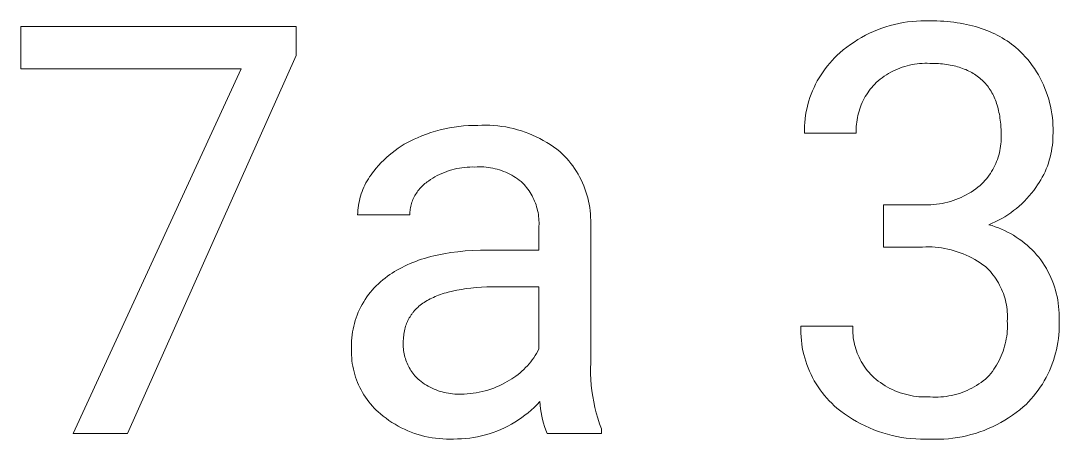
# Model space of a CAD drawing. Header units: millimetres. Extents: x 3269 to 7089, y 1744 to 4413.
# Drawn here: x 6141.7 to 6233.9, y 2045.1 to 2082.3 of the extents above; entities that cross this region are included whole.
import ezdxf

# ---------------------------------------------------------------- set-up
doc = ezdxf.new("R2010")
doc.units = ezdxf.units.MM
doc.header["$MEASUREMENT"] = 0
doc.layers.add('Domyślny', color=7, linetype='Continuous', true_color=0x000000)

msp = doc.modelspace()

# ---------------------------------------------------------------- linework, layer by layer
at = {"layer": 'Domyślny', "color": 18, "lineweight": 15, "true_color": 0x000000}
for p, q in [((6220.471, 2082.234), (6220.863, 2082.28)), ((6220.863, 2082.28), (6221.256, 2082.313)), ((6221.256, 2082.313), (6221.649, 2082.332)), ((6221.649, 2082.332), (6222.043, 2082.337)), ((6222.043, 2082.337), (6222.438, 2082.329)), ((6222.438, 2082.329), (6223.07, 2082.318)), ((6223.07, 2082.318), (6223.38, 2082.305)), ((6223.38, 2082.305), (6223.686, 2082.287)), ((6223.686, 2082.287), (6223.987, 2082.263)), ((6223.987, 2082.263), (6224.283, 2082.234)), ((6141.718, 2078.053), (6141.718, 2081.831)), ((6141.718, 2081.831), (6166.167, 2081.831)), ((6166.167, 2081.831), (6166.167, 2079.249)), ((6217.085, 2081.225), (6217.444, 2081.388)), ((6217.444, 2081.388), (6217.808, 2081.539)), ((6217.808, 2081.539), (6218.177, 2081.678)), ((6218.177, 2081.678), (6218.55, 2081.804)), ((6218.55, 2081.804), (6218.928, 2081.916)), ((6218.928, 2081.916), (6219.309, 2082.016)), ((6219.309, 2082.016), (6219.694, 2082.102)), ((6219.694, 2082.102), (6220.081, 2082.175)), ((6220.081, 2082.175), (6220.471, 2082.234)), ((6224.283, 2082.234), (6224.575, 2082.2)), ((6224.575, 2082.2), (6224.863, 2082.161)), ((6224.863, 2082.161), (6225.147, 2082.116)), ((6225.147, 2082.116), (6225.426, 2082.067)), ((6225.426, 2082.067), (6225.701, 2082.011)), ((6225.701, 2082.011), (6225.971, 2081.951)), ((6225.971, 2081.951), (6226.237, 2081.885)), ((6226.237, 2081.885), (6226.499, 2081.814)), ((6226.499, 2081.814), (6226.756, 2081.738)), ((6226.756, 2081.738), (6227.009, 2081.656)), ((6227.009, 2081.656), (6227.258, 2081.569)), ((6227.258, 2081.569), (6227.502, 2081.477)), ((6227.502, 2081.477), (6227.742, 2081.379)), ((6227.742, 2081.379), (6227.977, 2081.276)), ((6215.388, 2080.226), (6215.713, 2080.449)), ((6215.713, 2080.449), (6216.046, 2080.661)), ((6216.046, 2080.661), (6216.386, 2080.861)), ((6216.386, 2080.861), (6216.732, 2081.049)), ((6216.732, 2081.049), (6217.085, 2081.225)), ((6227.977, 2081.276), (6228.208, 2081.167)), ((6228.208, 2081.167), (6228.435, 2081.054)), ((6228.435, 2081.054), (6228.657, 2080.934)), ((6228.657, 2080.934), (6228.875, 2080.81)), ((6228.875, 2080.81), (6229.089, 2080.68)), ((6229.089, 2080.68), (6229.299, 2080.545)), ((6229.299, 2080.545), (6229.504, 2080.404)), ((6229.504, 2080.404), (6229.704, 2080.258)), ((6214.223, 2079.275), (6214.462, 2079.492)), ((6214.462, 2079.492), (6214.762, 2079.747)), ((6214.762, 2079.747), (6215.071, 2079.992)), ((6215.071, 2079.992), (6215.388, 2080.226)), ((6229.704, 2080.258), (6229.901, 2080.106)), ((6229.901, 2080.106), (6230.093, 2079.949)), ((6230.093, 2079.949), (6230.281, 2079.787)), ((6230.281, 2079.787), (6230.464, 2079.619)), ((6230.464, 2079.619), (6230.697, 2079.382)), ((6166.167, 2079.249), (6151.183, 2045.654)), ((6213.347, 2078.328), (6213.554, 2078.576)), ((6213.554, 2078.576), (6213.768, 2078.817)), ((6213.768, 2078.817), (6213.992, 2079.05)), ((6213.992, 2079.05), (6214.223, 2079.275)), ((6221.763, 2078.549), (6221.539, 2078.533)), ((6221.988, 2078.557), (6221.763, 2078.549)), ((6222.213, 2078.558), (6221.988, 2078.557)), ((6222.438, 2078.551), (6222.213, 2078.558)), ((6222.827, 2078.544), (6222.438, 2078.551)), ((6230.697, 2079.382), (6230.922, 2079.136)), ((6230.922, 2079.136), (6231.139, 2078.883)), ((6231.139, 2078.883), (6231.346, 2078.623)), ((6231.346, 2078.623), (6231.545, 2078.356)), ((6161.295, 2078.053), (6141.718, 2078.053)), ((6146.361, 2045.654), (6161.295, 2078.053)), ((6212.781, 2077.544), (6212.961, 2077.812)), ((6212.961, 2077.812), (6213.149, 2078.073)), ((6213.149, 2078.073), (6213.347, 2078.328)), ((6218.777, 2077.646), (6218.585, 2077.529)), ((6218.973, 2077.757), (6218.777, 2077.646)), ((6219.172, 2077.861), (6218.973, 2077.757)), ((6219.375, 2077.959), (6219.172, 2077.861)), ((6219.581, 2078.049), (6219.375, 2077.959)), ((6219.79, 2078.132), (6219.581, 2078.049)), ((6220.001, 2078.208), (6219.79, 2078.132)), ((6220.216, 2078.277), (6220.001, 2078.208)), ((6220.432, 2078.339), (6220.216, 2078.277)), ((6220.65, 2078.393), (6220.432, 2078.339)), ((6220.871, 2078.439), (6220.65, 2078.393)), ((6221.092, 2078.478), (6220.871, 2078.439)), ((6221.315, 2078.509), (6221.092, 2078.478)), ((6221.539, 2078.533), (6221.315, 2078.509)), ((6223.205, 2078.526), (6222.827, 2078.544)), ((6223.389, 2078.512), (6223.205, 2078.526)), ((6223.57, 2078.495), (6223.389, 2078.512)), ((6223.747, 2078.475), (6223.57, 2078.495)), ((6223.922, 2078.452), (6223.747, 2078.475)), ((6224.094, 2078.425), (6223.922, 2078.452)), ((6224.262, 2078.396), (6224.094, 2078.425)), ((6224.428, 2078.363), (6224.262, 2078.396)), ((6224.59, 2078.328), (6224.428, 2078.363)), ((6224.75, 2078.289), (6224.59, 2078.328)), ((6224.906, 2078.247), (6224.75, 2078.289)), ((6225.059, 2078.202), (6224.906, 2078.247)), ((6225.209, 2078.154), (6225.059, 2078.202)), ((6225.356, 2078.103), (6225.209, 2078.154)), ((6225.5, 2078.049), (6225.356, 2078.103)), ((6225.64, 2077.992), (6225.5, 2078.049)), ((6225.778, 2077.931), (6225.64, 2077.992)), ((6225.913, 2077.868), (6225.778, 2077.931)), ((6226.044, 2077.801), (6225.913, 2077.868)), ((6226.173, 2077.731), (6226.044, 2077.801)), ((6226.298, 2077.658), (6226.173, 2077.731)), ((6226.42, 2077.582), (6226.298, 2077.658)), ((6231.545, 2078.356), (6231.735, 2078.083)), ((6231.735, 2078.083), (6231.915, 2077.803)), ((6231.915, 2077.803), (6232.086, 2077.517)), ((6212.16, 2076.414), (6212.3, 2076.704)), ((6212.3, 2076.704), (6212.451, 2076.989)), ((6212.451, 2076.989), (6212.611, 2077.269)), ((6212.611, 2077.269), (6212.781, 2077.544)), ((6217.552, 2076.705), (6217.416, 2076.558)), ((6217.693, 2076.846), (6217.552, 2076.705)), ((6217.862, 2076.995), (6217.693, 2076.846)), ((6218.036, 2077.137), (6217.862, 2076.995)), ((6218.214, 2077.274), (6218.036, 2077.137)), ((6218.398, 2077.404), (6218.214, 2077.274)), ((6218.585, 2077.529), (6218.398, 2077.404)), ((6226.539, 2077.503), (6226.42, 2077.582)), ((6226.655, 2077.421), (6226.539, 2077.503)), ((6226.768, 2077.336), (6226.655, 2077.421)), ((6226.878, 2077.248), (6226.768, 2077.336)), ((6226.984, 2077.156), (6226.878, 2077.248)), ((6227.088, 2077.061), (6226.984, 2077.156)), ((6227.189, 2076.964), (6227.088, 2077.061)), ((6227.286, 2076.863), (6227.189, 2076.964)), ((6227.38, 2076.759), (6227.286, 2076.863)), ((6227.472, 2076.652), (6227.38, 2076.759)), ((6232.086, 2077.517), (6232.247, 2077.226)), ((6232.247, 2077.226), (6232.398, 2076.929)), ((6232.398, 2076.929), (6232.538, 2076.628)), ((6211.8, 2075.515), (6211.91, 2075.819)), ((6211.91, 2075.819), (6212.03, 2076.118)), ((6212.03, 2076.118), (6212.16, 2076.414)), ((6216.925, 2075.93), (6216.815, 2075.763)), ((6217.04, 2076.093), (6216.925, 2075.93)), ((6217.16, 2076.252), (6217.04, 2076.093)), ((6217.285, 2076.408), (6217.16, 2076.252)), ((6217.416, 2076.558), (6217.285, 2076.408)), ((6227.56, 2076.542), (6227.472, 2076.652)), ((6227.645, 2076.428), (6227.56, 2076.542)), ((6227.727, 2076.312), (6227.645, 2076.428)), ((6227.806, 2076.192), (6227.727, 2076.312)), ((6227.881, 2076.07), (6227.806, 2076.192)), ((6227.954, 2075.944), (6227.881, 2076.07)), ((6228.024, 2075.815), (6227.954, 2075.944)), ((6228.09, 2075.683), (6228.024, 2075.815)), ((6232.538, 2076.628), (6232.669, 2076.322)), ((6232.669, 2076.322), (6232.789, 2076.011)), ((6232.789, 2076.011), (6232.899, 2075.697)), ((6211.537, 2074.584), (6211.614, 2074.898)), ((6211.614, 2074.898), (6211.702, 2075.208)), ((6211.702, 2075.208), (6211.8, 2075.515)), ((6216.357, 2074.878), (6216.283, 2074.692)), ((6216.436, 2075.061), (6216.357, 2074.878)), ((6216.522, 2075.241), (6216.436, 2075.061)), ((6216.614, 2075.418), (6216.522, 2075.241)), ((6216.712, 2075.592), (6216.614, 2075.418)), ((6216.815, 2075.763), (6216.712, 2075.592)), ((6228.154, 2075.548), (6228.09, 2075.683)), ((6228.214, 2075.41), (6228.154, 2075.548)), ((6228.271, 2075.269), (6228.214, 2075.41)), ((6228.325, 2075.124), (6228.271, 2075.269)), ((6228.376, 2074.977), (6228.325, 2075.124)), ((6228.424, 2074.826), (6228.376, 2074.977)), ((6232.899, 2075.697), (6232.997, 2075.379)), ((6232.997, 2075.379), (6233.085, 2075.058)), ((6233.085, 2075.058), (6233.162, 2074.734)), ((6211.371, 2073.631), (6211.415, 2073.951)), ((6211.415, 2073.951), (6211.47, 2074.269)), ((6211.47, 2074.269), (6211.537, 2074.584)), ((6216.101, 2074.122), (6216.054, 2073.929)), ((6216.156, 2074.314), (6216.101, 2074.122)), ((6216.216, 2074.504), (6216.156, 2074.314)), ((6216.283, 2074.692), (6216.216, 2074.504)), ((6228.469, 2074.672), (6228.424, 2074.826)), ((6228.511, 2074.515), (6228.469, 2074.672)), ((6228.55, 2074.355), (6228.511, 2074.515)), ((6228.585, 2074.192), (6228.55, 2074.355)), ((6228.618, 2074.025), (6228.585, 2074.192)), ((6228.647, 2073.856), (6228.618, 2074.025)), ((6233.162, 2074.734), (6233.228, 2074.408)), ((6233.228, 2074.408), (6233.283, 2074.08)), ((6233.283, 2074.08), (6233.327, 2073.75)), ((6181.042, 2072.99), (6181.466, 2073.02)), ((6181.466, 2073.02), (6181.89, 2073.036)), ((6181.89, 2073.036), (6182.315, 2073.039)), ((6182.315, 2073.039), (6182.67, 2073.054)), ((6182.67, 2073.054), (6183.025, 2073.058)), ((6183.025, 2073.058), (6183.38, 2073.049)), ((6183.38, 2073.049), (6183.735, 2073.029)), ((6183.735, 2073.029), (6184.088, 2072.996)), ((6211.317, 2072.988), (6211.338, 2073.31)), ((6211.338, 2073.31), (6211.371, 2073.631)), ((6215.929, 2073.141), (6215.915, 2072.942)), ((6215.95, 2073.339), (6215.929, 2073.141)), ((6215.978, 2073.537), (6215.95, 2073.339)), ((6216.013, 2073.733), (6215.978, 2073.537)), ((6216.054, 2073.929), (6216.013, 2073.733)), ((6228.673, 2073.683), (6228.647, 2073.856)), ((6228.697, 2073.508), (6228.673, 2073.683)), ((6228.717, 2073.329), (6228.697, 2073.508)), ((6228.734, 2073.147), (6228.717, 2073.329)), ((6228.748, 2072.962), (6228.734, 2073.147)), ((6233.327, 2073.75), (6233.36, 2073.419)), ((6233.36, 2073.419), (6233.381, 2073.087)), ((6233.381, 2073.087), (6233.391, 2072.754)), ((6176.947, 2071.945), (6177.338, 2072.109)), ((6177.338, 2072.109), (6177.735, 2072.26)), ((6177.735, 2072.26), (6178.137, 2072.398)), ((6178.137, 2072.398), (6178.542, 2072.522)), ((6178.542, 2072.522), (6178.952, 2072.634)), ((6178.952, 2072.634), (6179.365, 2072.732)), ((6179.365, 2072.732), (6179.781, 2072.817)), ((6179.781, 2072.817), (6180.199, 2072.888)), ((6180.199, 2072.888), (6180.62, 2072.946)), ((6180.62, 2072.946), (6181.042, 2072.99)), ((6184.088, 2072.996), (6184.441, 2072.952)), ((6184.441, 2072.952), (6184.792, 2072.896)), ((6184.792, 2072.896), (6185.141, 2072.828)), ((6185.141, 2072.828), (6185.487, 2072.749)), ((6185.487, 2072.749), (6185.83, 2072.658)), ((6185.83, 2072.658), (6186.17, 2072.555)), ((6186.17, 2072.555), (6186.507, 2072.441)), ((6186.507, 2072.441), (6186.839, 2072.316)), ((6186.839, 2072.316), (6187.167, 2072.18)), ((6187.167, 2072.18), (6187.491, 2072.033)), ((6211.306, 2072.666), (6211.317, 2072.988)), ((6211.307, 2072.343), (6211.306, 2072.666)), ((6215.912, 2072.343), (6211.307, 2072.343)), ((6215.907, 2072.742), (6215.906, 2072.542)), ((6215.906, 2072.542), (6215.912, 2072.343)), ((6215.915, 2072.942), (6215.907, 2072.742)), ((6228.766, 2072.582), (6228.748, 2072.962)), ((6228.772, 2072.19), (6228.766, 2072.582)), ((6228.778, 2071.99), (6228.772, 2072.19)), ((6233.39, 2072.421), (6233.377, 2072.089)), ((6233.391, 2072.754), (6233.39, 2072.421)), ((6175.22, 2071.003), (6175.494, 2071.184)), ((6175.494, 2071.184), (6175.773, 2071.356)), ((6175.773, 2071.356), (6176.059, 2071.518)), ((6176.059, 2071.518), (6176.35, 2071.671)), ((6176.35, 2071.671), (6176.646, 2071.813)), ((6176.646, 2071.813), (6176.947, 2071.945)), ((6187.491, 2072.033), (6187.809, 2071.875)), ((6187.809, 2071.875), (6188.122, 2071.706)), ((6188.122, 2071.706), (6188.429, 2071.527)), ((6188.429, 2071.527), (6188.729, 2071.338)), ((6188.729, 2071.338), (6189.023, 2071.139)), ((6228.699, 2070.991), (6228.729, 2071.189)), ((6228.729, 2071.189), (6228.751, 2071.389)), ((6228.751, 2071.389), (6228.767, 2071.589)), ((6228.767, 2071.589), (6228.776, 2071.789)), ((6228.776, 2071.789), (6228.778, 2071.99)), ((6233.326, 2071.275), (6233.291, 2071.005)), ((6233.353, 2071.545), (6233.326, 2071.275)), ((6233.37, 2071.817), (6233.353, 2071.545)), ((6233.377, 2072.089), (6233.37, 2071.817)), ((6174.192, 2070.186), (6174.438, 2070.404)), ((6174.438, 2070.404), (6174.692, 2070.612)), ((6174.692, 2070.612), (6174.952, 2070.812)), ((6174.952, 2070.812), (6175.22, 2071.003)), ((6189.023, 2071.139), (6189.311, 2070.93)), ((6189.311, 2070.93), (6189.591, 2070.711)), ((6189.591, 2070.711), (6189.8, 2070.514)), ((6189.8, 2070.514), (6190.002, 2070.311)), ((6190.002, 2070.311), (6190.198, 2070.1)), ((6228.512, 2070.211), (6228.569, 2070.403)), ((6228.569, 2070.403), (6228.619, 2070.598)), ((6228.619, 2070.598), (6228.662, 2070.794)), ((6228.662, 2070.794), (6228.699, 2070.991)), ((6233.191, 2070.471), (6233.128, 2070.206)), ((6233.246, 2070.737), (6233.191, 2070.471)), ((6233.291, 2071.005), (6233.246, 2070.737)), ((6173.285, 2069.237), (6173.499, 2069.486)), ((6173.499, 2069.486), (6173.722, 2069.727)), ((6173.722, 2069.727), (6173.953, 2069.961)), ((6173.953, 2069.961), (6174.192, 2070.186)), ((6181.585, 2069.336), (6181.354, 2069.324)), ((6181.816, 2069.341), (6181.585, 2069.336)), ((6182.047, 2069.337), (6181.816, 2069.341)), ((6182.247, 2069.348), (6182.047, 2069.337)), ((6182.447, 2069.353), (6182.247, 2069.348)), ((6182.647, 2069.35), (6182.447, 2069.353)), ((6182.847, 2069.341), (6182.647, 2069.35)), ((6183.046, 2069.324), (6182.847, 2069.341)), ((6190.198, 2070.1), (6190.385, 2069.883)), ((6190.385, 2069.883), (6190.566, 2069.66)), ((6190.566, 2069.66), (6190.738, 2069.43)), ((6190.738, 2069.43), (6190.903, 2069.195)), ((6228.129, 2069.285), (6228.218, 2069.465)), ((6228.218, 2069.465), (6228.301, 2069.647)), ((6228.301, 2069.647), (6228.378, 2069.833)), ((6228.378, 2069.833), (6228.448, 2070.021)), ((6228.448, 2070.021), (6228.512, 2070.211)), ((6232.883, 2069.429), (6232.783, 2069.176)), ((6232.973, 2069.685), (6232.883, 2069.429)), ((6233.055, 2069.944), (6232.973, 2069.685)), ((6233.128, 2070.206), (6233.055, 2069.944)), ((6172.585, 2068.295), (6172.7, 2068.472)), ((6172.7, 2068.472), (6172.821, 2068.646)), ((6172.821, 2068.646), (6172.947, 2068.816)), ((6172.947, 2068.816), (6173.08, 2068.981)), ((6173.08, 2068.981), (6173.285, 2069.237)), ((6178.499, 2068.463), (6178.299, 2068.345)), ((6178.702, 2068.573), (6178.499, 2068.463)), ((6178.909, 2068.677), (6178.702, 2068.573)), ((6179.119, 2068.773), (6178.909, 2068.677)), ((6179.332, 2068.862), (6179.119, 2068.773)), ((6179.549, 2068.944), (6179.332, 2068.862)), ((6179.768, 2069.018), (6179.549, 2068.944)), ((6179.989, 2069.085), (6179.768, 2069.018)), ((6180.213, 2069.144), (6179.989, 2069.085)), ((6180.438, 2069.196), (6180.213, 2069.144)), ((6180.665, 2069.24), (6180.438, 2069.196)), ((6180.894, 2069.276), (6180.665, 2069.24)), ((6181.124, 2069.304), (6180.894, 2069.276)), ((6181.354, 2069.324), (6181.124, 2069.304)), ((6183.245, 2069.301), (6183.046, 2069.324)), ((6183.443, 2069.271), (6183.245, 2069.301)), ((6183.639, 2069.234), (6183.443, 2069.271)), ((6183.835, 2069.19), (6183.639, 2069.234)), ((6184.028, 2069.14), (6183.835, 2069.19)), ((6184.22, 2069.083), (6184.028, 2069.14)), ((6184.41, 2069.019), (6184.22, 2069.083)), ((6184.597, 2068.949), (6184.41, 2069.019)), ((6184.782, 2068.873), (6184.597, 2068.949)), ((6184.964, 2068.79), (6184.782, 2068.873)), ((6185.143, 2068.701), (6184.964, 2068.79)), ((6185.319, 2068.606), (6185.143, 2068.701)), ((6185.491, 2068.504), (6185.319, 2068.606)), ((6185.66, 2068.397), (6185.491, 2068.504)), ((6190.903, 2069.195), (6191.059, 2068.954)), ((6191.059, 2068.954), (6191.207, 2068.708)), ((6191.207, 2068.708), (6191.347, 2068.457)), ((6191.347, 2068.457), (6191.477, 2068.202)), ((6227.466, 2068.282), (6227.591, 2068.44)), ((6227.591, 2068.44), (6227.71, 2068.601)), ((6227.71, 2068.601), (6227.824, 2068.766)), ((6227.824, 2068.766), (6227.932, 2068.936)), ((6227.932, 2068.936), (6228.033, 2069.109)), ((6228.033, 2069.109), (6228.129, 2069.285)), ((6232.433, 2068.439), (6232.299, 2068.203)), ((6232.558, 2068.681), (6232.433, 2068.439)), ((6232.675, 2068.926), (6232.558, 2068.681)), ((6232.783, 2069.176), (6232.675, 2068.926)), ((6172.103, 2067.354), (6172.187, 2067.548)), ((6172.187, 2067.548), (6172.277, 2067.74)), ((6172.277, 2067.74), (6172.374, 2067.928)), ((6172.374, 2067.928), (6172.476, 2068.113)), ((6172.476, 2068.113), (6172.585, 2068.295)), ((6177.235, 2067.516), (6177.15, 2067.421)), ((6177.323, 2067.608), (6177.235, 2067.516)), ((6177.414, 2067.696), (6177.323, 2067.608)), ((6177.508, 2067.782), (6177.414, 2067.696)), ((6177.606, 2067.864), (6177.508, 2067.782)), ((6177.705, 2067.943), (6177.606, 2067.864)), ((6177.808, 2068.019), (6177.705, 2067.943)), ((6177.913, 2068.091), (6177.808, 2068.019)), ((6178.104, 2068.221), (6177.913, 2068.091)), ((6178.299, 2068.345), (6178.104, 2068.221)), ((6185.825, 2068.284), (6185.66, 2068.397)), ((6185.987, 2068.166), (6185.825, 2068.284)), ((6186.144, 2068.042), (6185.987, 2068.166)), ((6186.296, 2067.912), (6186.144, 2068.042)), ((6186.416, 2067.784), (6186.296, 2067.912)), ((6186.531, 2067.651), (6186.416, 2067.784)), ((6186.642, 2067.515), (6186.531, 2067.651)), ((6186.748, 2067.375), (6186.642, 2067.515)), ((6191.477, 2068.202), (6191.599, 2067.942)), ((6191.599, 2067.942), (6191.712, 2067.678)), ((6191.712, 2067.678), (6191.816, 2067.41)), ((6226.517, 2067.393), (6226.719, 2067.543)), ((6226.719, 2067.543), (6226.915, 2067.7)), ((6226.915, 2067.7), (6227.061, 2067.838)), ((6227.061, 2067.838), (6227.201, 2067.982)), ((6227.201, 2067.982), (6227.336, 2068.13)), ((6227.336, 2068.13), (6227.466, 2068.282)), ((6231.851, 2067.522), (6231.665, 2067.264)), ((6232.008, 2067.744), (6231.851, 2067.522)), ((6232.158, 2067.971), (6232.008, 2067.744)), ((6232.299, 2068.203), (6232.158, 2067.971)), ((6171.835, 2066.552), (6171.892, 2066.756)), ((6171.892, 2066.756), (6171.955, 2066.958)), ((6171.955, 2066.958), (6172.026, 2067.157)), ((6172.026, 2067.157), (6172.103, 2067.354)), ((6176.599, 2066.567), (6176.548, 2066.451)), ((6176.655, 2066.682), (6176.599, 2066.567)), ((6176.715, 2066.794), (6176.655, 2066.682)), ((6176.778, 2066.905), (6176.715, 2066.794)), ((6176.845, 2067.013), (6176.778, 2066.905)), ((6176.916, 2067.119), (6176.845, 2067.013)), ((6176.99, 2067.222), (6176.916, 2067.119)), ((6177.069, 2067.323), (6176.99, 2067.222)), ((6177.15, 2067.421), (6177.069, 2067.323)), ((6186.85, 2067.231), (6186.748, 2067.375)), ((6186.946, 2067.084), (6186.85, 2067.231)), ((6187.037, 2066.934), (6186.946, 2067.084)), ((6187.123, 2066.781), (6187.037, 2066.934)), ((6187.204, 2066.624), (6187.123, 2066.781)), ((6187.279, 2066.466), (6187.204, 2066.624)), ((6191.816, 2067.41), (6191.91, 2067.139)), ((6191.91, 2067.139), (6191.995, 2066.865)), ((6191.995, 2066.865), (6192.071, 2066.588)), ((6192.071, 2066.588), (6192.137, 2066.308)), ((6224.982, 2066.541), (6225.213, 2066.64)), ((6225.213, 2066.64), (6225.441, 2066.747)), ((6225.441, 2066.747), (6225.664, 2066.862)), ((6225.664, 2066.862), (6225.884, 2066.984)), ((6225.884, 2066.984), (6226.1, 2067.113)), ((6226.1, 2067.113), (6226.311, 2067.25)), ((6226.311, 2067.25), (6226.517, 2067.393)), ((6231.267, 2066.769), (6231.055, 2066.532)), ((6231.47, 2067.013), (6231.267, 2066.769)), ((6231.665, 2067.264), (6231.47, 2067.013)), ((6171.653, 2065.511), (6171.675, 2065.721)), ((6171.675, 2065.721), (6171.705, 2065.931)), ((6171.705, 2065.931), (6171.741, 2066.139)), ((6171.741, 2066.139), (6171.784, 2066.347)), ((6171.784, 2066.347), (6171.835, 2066.552)), ((6176.326, 2065.721), (6176.304, 2065.596)), ((6176.352, 2065.846), (6176.326, 2065.721)), ((6176.383, 2065.969), (6176.352, 2065.846)), ((6176.418, 2066.092), (6176.383, 2065.969)), ((6176.457, 2066.213), (6176.418, 2066.092)), ((6176.5, 2066.333), (6176.457, 2066.213)), ((6176.548, 2066.451), (6176.5, 2066.333)), ((6187.349, 2066.304), (6187.279, 2066.466)), ((6187.414, 2066.141), (6187.349, 2066.304)), ((6187.472, 2065.975), (6187.414, 2066.141)), ((6187.525, 2065.808), (6187.472, 2065.975)), ((6187.573, 2065.638), (6187.525, 2065.808)), ((6187.614, 2065.468), (6187.573, 2065.638)), ((6192.137, 2066.308), (6192.193, 2066.027)), ((6192.193, 2066.027), (6192.24, 2065.744)), ((6192.24, 2065.744), (6192.277, 2065.459)), ((6218.342, 2065.983), (6221.789, 2065.983)), ((6218.342, 2062.23), (6218.342, 2065.983)), ((6221.789, 2065.983), (6222.04, 2065.976)), ((6222.04, 2065.976), (6222.291, 2065.977)), ((6222.291, 2065.977), (6222.543, 2065.987)), ((6222.543, 2065.987), (6222.793, 2066.006)), ((6222.793, 2066.006), (6223.043, 2066.032)), ((6223.043, 2066.032), (6223.292, 2066.067)), ((6223.292, 2066.067), (6223.54, 2066.11)), ((6223.54, 2066.11), (6223.786, 2066.162)), ((6223.786, 2066.162), (6224.03, 2066.222)), ((6224.03, 2066.222), (6224.272, 2066.289)), ((6224.272, 2066.289), (6224.511, 2066.365)), ((6224.511, 2066.365), (6224.748, 2066.449)), ((6224.748, 2066.449), (6224.982, 2066.541)), ((6230.132, 2065.661), (6229.883, 2065.464)), ((6230.374, 2065.867), (6230.132, 2065.661)), ((6230.608, 2066.081), (6230.374, 2065.867)), ((6230.836, 2066.303), (6230.608, 2066.081)), ((6231.055, 2066.532), (6230.836, 2066.303)), ((6171.629, 2065.089), (6171.638, 2065.3)), ((6176.26, 2065.089), (6171.629, 2065.089)), ((6171.638, 2065.3), (6171.653, 2065.511)), ((6176.264, 2065.216), (6176.26, 2065.089)), ((6176.273, 2065.343), (6176.264, 2065.216)), ((6176.286, 2065.469), (6176.273, 2065.343)), ((6176.304, 2065.596), (6176.286, 2065.469)), ((6187.65, 2065.296), (6187.614, 2065.468)), ((6187.68, 2065.122), (6187.65, 2065.296)), ((6187.704, 2064.948), (6187.68, 2065.122)), ((6187.722, 2064.773), (6187.704, 2064.948)), ((6187.734, 2064.598), (6187.722, 2064.773)), ((6192.277, 2065.459), (6192.304, 2065.173)), ((6192.304, 2065.173), (6192.321, 2064.887)), ((6192.321, 2064.887), (6192.328, 2064.6)), ((6228.823, 2064.763), (6228.544, 2064.611)), ((6229.097, 2064.925), (6228.823, 2064.763)), ((6229.365, 2065.095), (6229.097, 2064.925)), ((6229.627, 2065.275), (6229.365, 2065.095)), ((6229.883, 2065.464), (6229.627, 2065.275)), ((6187.74, 2064.422), (6187.734, 2064.598)), ((6187.734, 2064.071), (6187.74, 2064.247)), ((6187.734, 2061.959), (6187.734, 2064.071)), ((6187.74, 2064.247), (6187.74, 2064.422)), ((6192.328, 2064.6), (6192.326, 2064.313)), ((6192.326, 2064.313), (6192.326, 2051.948)), ((6227.972, 2064.337), (6227.678, 2064.215)), ((6227.678, 2064.215), (6227.965, 2064.129)), ((6227.965, 2064.129), (6228.249, 2064.035)), ((6228.26, 2064.469), (6227.972, 2064.337)), ((6228.249, 2064.035), (6228.53, 2063.93)), ((6228.544, 2064.611), (6228.26, 2064.469)), ((6228.53, 2063.93), (6228.806, 2063.816)), ((6228.806, 2063.816), (6229.079, 2063.693)), ((6229.079, 2063.693), (6229.348, 2063.561)), ((6229.348, 2063.561), (6229.611, 2063.419)), ((6229.611, 2063.419), (6229.87, 2063.269)), ((6229.87, 2063.269), (6230.124, 2063.11)), ((6230.124, 2063.11), (6230.372, 2062.942)), ((6230.372, 2062.942), (6230.614, 2062.766)), ((6181.855, 2061.923), (6182.545, 2061.95)), ((6182.545, 2061.95), (6183.256, 2061.959)), ((6183.256, 2061.959), (6187.734, 2061.959)), ((6221.789, 2062.23), (6218.342, 2062.23)), ((6222.074, 2062.24), (6221.789, 2062.23)), ((6222.359, 2062.241), (6222.074, 2062.24)), ((6222.644, 2062.232), (6222.359, 2062.241)), ((6222.928, 2062.213), (6222.644, 2062.232)), ((6223.212, 2062.184), (6222.928, 2062.213)), ((6223.494, 2062.147), (6223.212, 2062.184)), ((6223.775, 2062.099), (6223.494, 2062.147)), ((6224.055, 2062.042), (6223.775, 2062.099)), ((6224.332, 2061.976), (6224.055, 2062.042)), ((6224.607, 2061.901), (6224.332, 2061.976)), ((6230.614, 2062.766), (6230.85, 2062.582)), ((6230.85, 2062.582), (6231.079, 2062.39)), ((6231.079, 2062.39), (6231.302, 2062.191)), ((6231.302, 2062.191), (6231.518, 2061.984)), ((6231.518, 2061.984), (6231.727, 2061.769)), ((6176.788, 2060.957), (6177.046, 2061.05)), ((6177.046, 2061.05), (6177.309, 2061.139)), ((6177.309, 2061.139), (6177.577, 2061.223)), ((6177.577, 2061.223), (6177.85, 2061.302)), ((6177.85, 2061.302), (6178.128, 2061.377)), ((6178.128, 2061.377), (6178.411, 2061.448)), ((6178.411, 2061.448), (6178.699, 2061.514)), ((6178.699, 2061.514), (6178.992, 2061.575)), ((6178.992, 2061.575), (6179.29, 2061.632)), ((6179.29, 2061.632), (6179.902, 2061.732)), ((6179.902, 2061.732), (6180.533, 2061.814)), ((6180.533, 2061.814), (6181.184, 2061.877)), ((6181.184, 2061.877), (6181.855, 2061.923)), ((6224.879, 2061.816), (6224.607, 2061.901)), ((6225.148, 2061.722), (6224.879, 2061.816)), ((6225.414, 2061.619), (6225.148, 2061.722)), ((6225.676, 2061.507), (6225.414, 2061.619)), ((6225.934, 2061.387), (6225.676, 2061.507)), ((6226.188, 2061.258), (6225.934, 2061.387)), ((6226.438, 2061.12), (6226.188, 2061.258)), ((6226.683, 2060.974), (6226.438, 2061.12)), ((6231.727, 2061.769), (6231.929, 2061.548)), ((6231.929, 2061.548), (6232.123, 2061.32)), ((6232.123, 2061.32), (6232.309, 2061.085)), ((6232.309, 2061.085), (6232.478, 2060.839)), ((6174.909, 2060.047), (6175.126, 2060.177)), ((6175.126, 2060.177), (6175.348, 2060.302)), ((6175.348, 2060.302), (6175.575, 2060.423)), ((6175.575, 2060.423), (6175.808, 2060.538)), ((6175.808, 2060.538), (6176.045, 2060.65)), ((6176.045, 2060.65), (6176.288, 2060.757)), ((6176.288, 2060.757), (6176.536, 2060.859)), ((6176.536, 2060.859), (6176.788, 2060.957)), ((6226.923, 2060.82), (6226.683, 2060.974)), ((6227.157, 2060.658), (6226.923, 2060.82)), ((6227.386, 2060.488), (6227.157, 2060.658)), ((6227.535, 2060.344), (6227.386, 2060.488)), ((6227.68, 2060.196), (6227.535, 2060.344)), ((6227.819, 2060.043), (6227.68, 2060.196)), ((6232.478, 2060.839), (6232.639, 2060.587)), ((6232.639, 2060.587), (6232.791, 2060.33)), ((6232.791, 2060.33), (6232.935, 2060.067)), ((6173.672, 2059.148), (6173.872, 2059.316)), ((6173.872, 2059.316), (6174.077, 2059.477)), ((6174.077, 2059.477), (6174.288, 2059.631)), ((6174.288, 2059.631), (6174.49, 2059.775)), ((6174.49, 2059.775), (6174.697, 2059.913)), ((6174.697, 2059.913), (6174.909, 2060.047)), ((6227.954, 2059.886), (6227.819, 2060.043)), ((6228.082, 2059.724), (6227.954, 2059.886)), ((6228.205, 2059.557), (6228.082, 2059.724)), ((6228.323, 2059.387), (6228.205, 2059.557)), ((6228.434, 2059.212), (6228.323, 2059.387)), ((6228.539, 2059.034), (6228.434, 2059.212)), ((6232.935, 2060.067), (6233.069, 2059.8)), ((6233.069, 2059.8), (6233.194, 2059.528)), ((6233.194, 2059.528), (6233.309, 2059.252)), ((6233.309, 2059.252), (6233.415, 2058.973)), ((6172.767, 2058.21), (6172.935, 2058.41)), ((6172.935, 2058.41), (6173.11, 2058.604)), ((6173.11, 2058.604), (6173.291, 2058.792)), ((6173.291, 2058.792), (6173.479, 2058.973)), ((6173.479, 2058.973), (6173.672, 2059.148)), ((6180.049, 2058.313), (6179.678, 2058.221)), ((6180.437, 2058.395), (6180.049, 2058.313)), ((6180.841, 2058.467), (6180.437, 2058.395)), ((6181.262, 2058.53), (6180.841, 2058.467)), ((6181.699, 2058.583), (6181.262, 2058.53)), ((6182.153, 2058.626), (6181.699, 2058.583)), ((6182.623, 2058.66), (6182.153, 2058.626)), ((6183.11, 2058.684), (6182.623, 2058.66)), ((6183.614, 2058.698), (6183.11, 2058.684)), ((6184.134, 2058.703), (6183.614, 2058.698)), ((6187.734, 2058.703), (6184.134, 2058.703)), ((6187.734, 2053.182), (6187.734, 2058.703)), ((6228.639, 2058.853), (6228.539, 2059.034)), ((6228.732, 2058.668), (6228.639, 2058.853)), ((6228.818, 2058.48), (6228.732, 2058.668)), ((6228.898, 2058.289), (6228.818, 2058.48)), ((6228.972, 2058.095), (6228.898, 2058.289)), ((6233.415, 2058.973), (6233.511, 2058.69)), ((6233.511, 2058.69), (6233.598, 2058.404)), ((6233.598, 2058.404), (6233.675, 2058.115)), ((6172.037, 2057.13), (6172.168, 2057.356)), ((6172.168, 2057.356), (6172.306, 2057.577)), ((6172.306, 2057.577), (6172.453, 2057.793)), ((6172.453, 2057.793), (6172.606, 2058.004)), ((6172.606, 2058.004), (6172.767, 2058.21)), ((6177.667, 2057.391), (6177.542, 2057.31)), ((6177.797, 2057.469), (6177.667, 2057.391)), ((6177.931, 2057.545), (6177.797, 2057.469)), ((6178.069, 2057.619), (6177.931, 2057.545)), ((6178.212, 2057.69), (6178.069, 2057.619)), ((6178.358, 2057.758), (6178.212, 2057.69)), ((6178.508, 2057.825), (6178.358, 2057.758)), ((6178.663, 2057.889), (6178.508, 2057.825)), ((6178.822, 2057.95), (6178.663, 2057.889)), ((6178.985, 2058.009), (6178.822, 2057.95)), ((6179.152, 2058.066), (6178.985, 2058.009)), ((6179.323, 2058.12), (6179.152, 2058.066)), ((6179.498, 2058.172), (6179.323, 2058.12)), ((6179.678, 2058.221), (6179.498, 2058.172)), ((6229.039, 2057.9), (6228.972, 2058.095)), ((6229.099, 2057.702), (6229.039, 2057.9)), ((6229.152, 2057.502), (6229.099, 2057.702)), ((6229.199, 2057.3), (6229.152, 2057.502)), ((6233.675, 2058.115), (6233.741, 2057.823)), ((6233.741, 2057.823), (6233.798, 2057.529)), ((6233.798, 2057.529), (6233.845, 2057.234)), ((6171.592, 2056.187), (6171.691, 2056.428)), ((6171.691, 2056.428), (6171.798, 2056.666)), ((6171.798, 2056.666), (6171.913, 2056.9)), ((6171.913, 2056.9), (6172.037, 2057.13)), ((6176.553, 2056.421), (6176.511, 2056.368)), ((6176.596, 2056.473), (6176.553, 2056.421)), ((6176.684, 2056.576), (6176.596, 2056.473)), ((6176.777, 2056.676), (6176.684, 2056.576)), ((6176.874, 2056.774), (6176.777, 2056.676)), ((6176.975, 2056.869), (6176.874, 2056.774)), ((6177.08, 2056.962), (6176.975, 2056.869)), ((6177.189, 2057.053), (6177.08, 2056.962)), ((6177.303, 2057.141), (6177.189, 2057.053)), ((6177.42, 2057.226), (6177.303, 2057.141)), ((6177.542, 2057.31), (6177.42, 2057.226)), ((6229.239, 2057.097), (6229.199, 2057.3)), ((6229.271, 2056.892), (6229.239, 2057.097)), ((6229.297, 2056.687), (6229.271, 2056.892)), ((6229.315, 2056.481), (6229.297, 2056.687)), ((6229.327, 2056.274), (6229.315, 2056.481)), ((6233.845, 2057.234), (6233.881, 2056.937)), ((6233.881, 2056.937), (6233.907, 2056.639)), ((6233.907, 2056.639), (6233.923, 2056.341)), ((6171.346, 2055.444), (6171.42, 2055.694)), ((6171.42, 2055.694), (6171.502, 2055.942)), ((6171.502, 2055.942), (6171.592, 2056.187)), ((6176.009, 2055.502), (6175.984, 2055.439)), ((6176.035, 2055.564), (6176.009, 2055.502)), ((6176.063, 2055.625), (6176.035, 2055.564)), ((6176.091, 2055.686), (6176.063, 2055.625)), ((6176.12, 2055.746), (6176.091, 2055.686)), ((6176.151, 2055.806), (6176.12, 2055.746)), ((6176.182, 2055.865), (6176.151, 2055.806)), ((6176.215, 2055.923), (6176.182, 2055.865)), ((6176.248, 2055.981), (6176.215, 2055.923)), ((6176.283, 2056.038), (6176.248, 2055.981)), ((6176.318, 2056.094), (6176.283, 2056.038)), ((6176.355, 2056.15), (6176.318, 2056.094)), ((6176.392, 2056.206), (6176.355, 2056.15)), ((6176.431, 2056.26), (6176.392, 2056.206)), ((6176.471, 2056.314), (6176.431, 2056.26)), ((6176.511, 2056.368), (6176.471, 2056.314)), ((6229.319, 2055.654), (6229.329, 2055.86)), ((6229.33, 2055.427), (6229.319, 2055.654)), ((6229.332, 2056.067), (6229.327, 2056.274)), ((6229.329, 2055.86), (6229.332, 2056.067)), ((6233.923, 2056.341), (6233.929, 2056.042)), ((6233.929, 2056.042), (6233.924, 2055.743)), ((6233.924, 2055.743), (6233.934, 2055.411)), ((6171.14, 2054.421), (6171.178, 2054.679)), ((6171.178, 2054.679), (6171.225, 2054.936)), ((6171.225, 2054.936), (6171.281, 2055.191)), ((6171.281, 2055.191), (6171.346, 2055.444)), ((6175.761, 2054.641), (6175.739, 2054.499)), ((6175.788, 2054.78), (6175.761, 2054.641)), ((6175.819, 2054.917), (6175.788, 2054.78)), ((6175.854, 2055.051), (6175.819, 2054.917)), ((6175.893, 2055.183), (6175.854, 2055.051)), ((6175.936, 2055.312), (6175.893, 2055.183)), ((6175.984, 2055.439), (6175.936, 2055.312)), ((6210.984, 2054.88), (6210.989, 2055.196)), ((6210.989, 2054.563), (6210.984, 2054.88)), ((6210.989, 2055.196), (6215.607, 2055.196)), ((6215.607, 2055.196), (6215.601, 2054.992)), ((6215.601, 2054.992), (6215.603, 2054.789)), ((6215.603, 2054.789), (6215.612, 2054.585)), ((6215.612, 2054.585), (6215.627, 2054.382)), ((6229.298, 2054.521), (6229.317, 2054.747)), ((6229.317, 2054.747), (6229.329, 2054.974)), ((6229.329, 2054.974), (6229.333, 2055.2)), ((6229.333, 2055.2), (6229.33, 2055.427)), ((6233.921, 2054.748), (6233.898, 2054.417)), ((6233.933, 2055.08), (6233.921, 2054.748)), ((6233.934, 2055.411), (6233.933, 2055.08)), ((6171.078, 2053.64), (6171.09, 2053.901)), ((6171.09, 2053.901), (6171.11, 2054.161)), ((6171.11, 2054.161), (6171.14, 2054.421)), ((6175.687, 2053.755), (6175.683, 2053.609)), ((6175.689, 2053.908), (6175.687, 2053.755)), ((6175.695, 2054.06), (6175.689, 2053.908)), ((6175.706, 2054.209), (6175.695, 2054.06)), ((6175.72, 2054.355), (6175.706, 2054.209)), ((6175.739, 2054.499), (6175.72, 2054.355)), ((6211.006, 2054.247), (6210.989, 2054.563)), ((6211.033, 2053.932), (6211.006, 2054.247)), ((6211.071, 2053.618), (6211.033, 2053.932)), ((6215.627, 2054.382), (6215.65, 2054.18)), ((6215.65, 2054.18), (6215.68, 2053.978)), ((6215.68, 2053.978), (6215.717, 2053.778)), ((6215.717, 2053.778), (6215.76, 2053.579)), ((6229.144, 2053.627), (6229.194, 2053.849)), ((6229.194, 2053.849), (6229.236, 2054.072)), ((6229.236, 2054.072), (6229.271, 2054.296)), ((6229.271, 2054.296), (6229.298, 2054.521)), ((6233.818, 2053.759), (6233.762, 2053.432)), ((6233.864, 2054.087), (6233.818, 2053.759)), ((6233.898, 2054.417), (6233.864, 2054.087)), ((6171.076, 2053.379), (6171.078, 2053.64)), ((6171.082, 2053.119), (6171.076, 2053.379)), ((6171.081, 2052.87), (6171.082, 2053.119)), ((6171.088, 2052.621), (6171.081, 2052.87)), ((6175.683, 2053.609), (6175.683, 2053.463)), ((6175.683, 2053.463), (6175.689, 2053.317)), ((6175.689, 2053.317), (6175.699, 2053.172)), ((6175.699, 2053.172), (6175.715, 2053.027)), ((6175.715, 2053.027), (6175.735, 2052.882)), ((6175.735, 2052.882), (6175.761, 2052.739)), ((6175.761, 2052.739), (6175.792, 2052.596)), ((6187.397, 2052.587), (6187.516, 2052.782)), ((6187.516, 2052.782), (6187.628, 2052.98)), ((6187.628, 2052.98), (6187.734, 2053.182)), ((6211.12, 2053.306), (6211.071, 2053.618)), ((6211.18, 2052.995), (6211.12, 2053.306)), ((6211.251, 2052.687), (6211.18, 2052.995)), ((6215.76, 2053.579), (6215.811, 2053.382)), ((6215.811, 2053.382), (6215.868, 2053.186)), ((6215.868, 2053.186), (6215.932, 2052.993)), ((6215.932, 2052.993), (6216.002, 2052.802)), ((6216.002, 2052.802), (6216.08, 2052.613)), ((6228.787, 2052.552), (6228.873, 2052.762)), ((6228.873, 2052.762), (6228.952, 2052.975)), ((6228.952, 2052.975), (6229.023, 2053.19)), ((6229.023, 2053.19), (6229.087, 2053.408)), ((6229.087, 2053.408), (6229.144, 2053.627)), ((6233.616, 2052.785), (6233.526, 2052.465)), ((6233.694, 2053.107), (6233.616, 2052.785)), ((6233.762, 2053.432), (6233.694, 2053.107)), ((6171.104, 2052.372), (6171.088, 2052.621)), ((6171.129, 2052.124), (6171.104, 2052.372)), ((6171.161, 2051.878), (6171.129, 2052.124)), ((6171.202, 2051.632), (6171.161, 2051.878)), ((6175.792, 2052.596), (6175.827, 2052.455)), ((6175.827, 2052.455), (6175.868, 2052.315)), ((6175.868, 2052.315), (6175.913, 2052.176)), ((6175.913, 2052.176), (6175.963, 2052.039)), ((6175.963, 2052.039), (6176.018, 2051.904)), ((6176.018, 2051.904), (6176.078, 2051.771)), ((6186.708, 2051.681), (6186.858, 2051.853)), ((6186.858, 2051.853), (6187.002, 2052.029)), ((6187.002, 2052.029), (6187.14, 2052.211)), ((6187.14, 2052.211), (6187.272, 2052.397)), ((6187.272, 2052.397), (6187.397, 2052.587)), ((6192.326, 2051.948), (6192.316, 2051.448)), ((6211.332, 2052.381), (6211.251, 2052.687)), ((6211.423, 2052.078), (6211.332, 2052.381)), ((6211.525, 2051.779), (6211.423, 2052.078)), ((6216.08, 2052.613), (6216.163, 2052.428)), ((6216.163, 2052.428), (6216.253, 2052.245)), ((6216.253, 2052.245), (6216.35, 2052.065)), ((6216.35, 2052.065), (6216.452, 2051.889)), ((6216.452, 2051.889), (6216.56, 2051.717)), ((6228.375, 2051.745), (6228.488, 2051.941)), ((6228.488, 2051.941), (6228.594, 2052.142)), ((6228.594, 2052.142), (6228.694, 2052.345)), ((6228.694, 2052.345), (6228.787, 2052.552)), ((6233.316, 2051.837), (6233.194, 2051.528)), ((6233.426, 2052.149), (6233.316, 2051.837)), ((6233.526, 2052.465), (6233.426, 2052.149)), ((6171.252, 2051.388), (6171.202, 2051.632)), ((6171.31, 2051.146), (6171.252, 2051.388)), ((6171.376, 2050.906), (6171.31, 2051.146)), ((6171.45, 2050.668), (6171.376, 2050.906)), ((6176.078, 2051.771), (6176.142, 2051.64)), ((6176.142, 2051.64), (6176.211, 2051.511)), ((6176.211, 2051.511), (6176.284, 2051.385)), ((6176.284, 2051.385), (6176.361, 2051.261)), ((6176.361, 2051.261), (6176.443, 2051.14)), ((6176.443, 2051.14), (6176.529, 2051.022)), ((6176.529, 2051.022), (6176.618, 2050.907)), ((6176.618, 2050.907), (6176.712, 2050.796)), ((6185.693, 2050.768), (6185.875, 2050.905)), ((6185.875, 2050.905), (6186.052, 2051.049)), ((6186.052, 2051.049), (6186.224, 2051.199)), ((6186.224, 2051.199), (6186.39, 2051.354)), ((6186.39, 2051.354), (6186.552, 2051.515)), ((6186.552, 2051.515), (6186.708, 2051.681)), ((6192.316, 2051.448), (6192.322, 2050.948)), ((6192.322, 2050.948), (6192.345, 2050.448)), ((6211.638, 2051.483), (6211.525, 2051.779)), ((6211.76, 2051.191), (6211.638, 2051.483)), ((6211.893, 2050.904), (6211.76, 2051.191)), ((6212.035, 2050.622), (6211.893, 2050.904)), ((6216.56, 2051.717), (6216.675, 2051.549)), ((6216.675, 2051.549), (6216.795, 2051.384)), ((6216.795, 2051.384), (6216.921, 2051.224)), ((6216.921, 2051.224), (6217.052, 2051.068)), ((6217.052, 2051.068), (6217.188, 2050.917)), ((6217.188, 2050.917), (6217.33, 2050.771)), ((6227.714, 2050.825), (6227.858, 2051)), ((6227.858, 2051), (6227.997, 2051.179)), ((6227.997, 2051.179), (6228.129, 2051.364)), ((6228.129, 2051.364), (6228.255, 2051.552)), ((6228.255, 2051.552), (6228.375, 2051.745)), ((6232.921, 2050.923), (6232.77, 2050.628)), ((6233.063, 2051.223), (6232.921, 2050.923)), ((6233.194, 2051.528), (6233.063, 2051.223)), ((6171.533, 2050.433), (6171.45, 2050.668)), ((6171.623, 2050.201), (6171.533, 2050.433)), ((6171.721, 2049.972), (6171.623, 2050.201)), ((6171.827, 2049.747), (6171.721, 2049.972)), ((6176.712, 2050.796), (6176.81, 2050.687)), ((6176.81, 2050.687), (6176.911, 2050.583)), ((6176.911, 2050.583), (6177.016, 2050.481)), ((6177.016, 2050.481), (6177.125, 2050.384)), ((6177.125, 2050.384), (6177.274, 2050.267)), ((6177.274, 2050.267), (6177.427, 2050.155)), ((6177.427, 2050.155), (6177.584, 2050.048)), ((6177.584, 2050.048), (6177.745, 2049.947)), ((6184.21, 2049.907), (6184.451, 2050.024)), ((6184.451, 2050.024), (6184.689, 2050.149)), ((6184.689, 2050.149), (6184.922, 2050.282)), ((6184.922, 2050.282), (6185.121, 2050.393)), ((6185.121, 2050.393), (6185.316, 2050.512)), ((6185.316, 2050.512), (6185.507, 2050.637)), ((6185.507, 2050.637), (6185.693, 2050.768)), ((6192.345, 2050.448), (6192.384, 2049.949)), ((6212.187, 2050.344), (6212.035, 2050.622)), ((6212.349, 2050.072), (6212.187, 2050.344)), ((6212.52, 2049.806), (6212.349, 2050.072)), ((6217.33, 2050.771), (6217.477, 2050.629)), ((6217.477, 2050.629), (6217.665, 2050.471)), ((6217.665, 2050.471), (6217.858, 2050.32)), ((6217.858, 2050.32), (6218.057, 2050.176)), ((6218.057, 2050.176), (6218.261, 2050.038)), ((6218.261, 2050.038), (6218.469, 2049.908)), ((6226.602, 2049.934), (6226.804, 2050.065)), ((6226.804, 2050.065), (6227.001, 2050.202)), ((6227.001, 2050.202), (6227.194, 2050.346)), ((6227.194, 2050.346), (6227.382, 2050.497)), ((6227.382, 2050.497), (6227.564, 2050.655)), ((6227.564, 2050.655), (6227.714, 2050.825)), ((6232.437, 2050.055), (6232.256, 2049.776)), ((6232.608, 2050.339), (6232.437, 2050.055)), ((6232.77, 2050.628), (6232.608, 2050.339)), ((6171.941, 2049.525), (6171.827, 2049.747)), ((6172.062, 2049.308), (6171.941, 2049.525)), ((6172.191, 2049.095), (6172.062, 2049.308)), ((6172.327, 2048.886), (6172.191, 2049.095)), ((6177.745, 2049.947), (6177.909, 2049.852)), ((6177.909, 2049.852), (6178.076, 2049.763)), ((6178.076, 2049.763), (6178.247, 2049.679)), ((6178.247, 2049.679), (6178.42, 2049.601)), ((6178.42, 2049.601), (6178.595, 2049.529)), ((6178.595, 2049.529), (6178.773, 2049.464)), ((6178.773, 2049.464), (6178.954, 2049.404)), ((6178.954, 2049.404), (6179.136, 2049.351)), ((6179.136, 2049.351), (6179.32, 2049.304)), ((6179.32, 2049.304), (6179.505, 2049.264)), ((6179.505, 2049.264), (6179.692, 2049.23)), ((6179.692, 2049.23), (6179.88, 2049.202)), ((6179.88, 2049.202), (6180.068, 2049.181)), ((6180.068, 2049.181), (6180.257, 2049.167)), ((6180.257, 2049.167), (6180.447, 2049.159)), ((6180.447, 2049.159), (6180.637, 2049.157)), ((6180.637, 2049.157), (6180.826, 2049.162)), ((6180.826, 2049.162), (6181.095, 2049.167)), ((6181.095, 2049.167), (6181.363, 2049.18)), ((6181.363, 2049.18), (6181.631, 2049.202)), ((6181.631, 2049.202), (6181.898, 2049.233)), ((6181.898, 2049.233), (6182.163, 2049.273)), ((6182.163, 2049.273), (6182.427, 2049.322)), ((6182.427, 2049.322), (6182.69, 2049.379)), ((6182.69, 2049.379), (6182.95, 2049.446)), ((6182.95, 2049.446), (6183.208, 2049.521)), ((6183.208, 2049.521), (6183.463, 2049.605)), ((6183.463, 2049.605), (6183.715, 2049.697)), ((6183.715, 2049.697), (6183.964, 2049.798)), ((6183.964, 2049.798), (6184.21, 2049.907)), ((6192.384, 2049.949), (6192.44, 2049.452)), ((6192.44, 2049.452), (6192.512, 2048.956)), ((6212.7, 2049.546), (6212.52, 2049.806)), ((6212.888, 2049.292), (6212.7, 2049.546)), ((6213.086, 2049.045), (6212.888, 2049.292)), ((6213.292, 2048.805), (6213.086, 2049.045)), ((6218.469, 2049.908), (6218.682, 2049.786)), ((6218.682, 2049.786), (6218.899, 2049.67)), ((6218.899, 2049.67), (6219.12, 2049.563)), ((6219.12, 2049.563), (6219.344, 2049.463)), ((6219.344, 2049.463), (6219.572, 2049.371)), ((6219.572, 2049.371), (6219.803, 2049.287)), ((6219.803, 2049.287), (6220.037, 2049.211)), ((6220.037, 2049.211), (6220.273, 2049.143)), ((6220.273, 2049.143), (6220.511, 2049.083)), ((6220.511, 2049.083), (6220.752, 2049.032)), ((6224.142, 2048.997), (6224.378, 2049.042)), ((6224.378, 2049.042), (6224.613, 2049.096)), ((6224.613, 2049.096), (6224.846, 2049.158)), ((6224.846, 2049.158), (6225.076, 2049.227)), ((6225.076, 2049.227), (6225.304, 2049.305)), ((6225.304, 2049.305), (6225.529, 2049.391)), ((6225.529, 2049.391), (6225.751, 2049.485)), ((6225.751, 2049.485), (6225.969, 2049.586)), ((6225.969, 2049.586), (6226.184, 2049.694)), ((6226.184, 2049.694), (6226.395, 2049.811)), ((6226.395, 2049.811), (6226.602, 2049.934)), ((6231.867, 2049.239), (6231.659, 2048.981)), ((6232.066, 2049.505), (6231.867, 2049.239)), ((6232.256, 2049.776), (6232.066, 2049.505)), ((6172.469, 2048.682), (6172.327, 2048.886)), ((6172.619, 2048.483), (6172.469, 2048.682)), ((6172.776, 2048.289), (6172.619, 2048.483)), ((6172.939, 2048.101), (6172.776, 2048.289)), ((6187.563, 2048.229), (6187.307, 2047.978)), ((6187.81, 2048.488), (6187.563, 2048.229)), ((6187.838, 2048.166), (6187.81, 2048.488)), ((6187.878, 2047.846), (6187.838, 2048.166)), ((6192.512, 2048.956), (6192.6, 2048.464)), ((6192.6, 2048.464), (6192.704, 2047.974)), ((6213.506, 2048.572), (6213.292, 2048.805)), ((6213.728, 2048.347), (6213.506, 2048.572)), ((6213.958, 2048.129), (6213.728, 2048.347)), ((6214.195, 2047.92), (6213.958, 2048.129)), ((6220.752, 2049.032), (6220.994, 2048.99)), ((6220.994, 2048.99), (6221.237, 2048.955)), ((6221.237, 2048.955), (6221.481, 2048.93)), ((6221.481, 2048.93), (6221.726, 2048.912)), ((6221.726, 2048.912), (6221.972, 2048.904)), ((6221.972, 2048.904), (6222.217, 2048.903)), ((6222.217, 2048.903), (6222.463, 2048.912)), ((6222.463, 2048.912), (6222.703, 2048.899)), ((6222.703, 2048.899), (6222.944, 2048.894)), ((6222.944, 2048.894), (6223.185, 2048.898)), ((6223.185, 2048.898), (6223.425, 2048.91)), ((6223.425, 2048.91), (6223.665, 2048.931)), ((6223.665, 2048.931), (6223.904, 2048.96)), ((6223.904, 2048.96), (6224.142, 2048.997)), ((6230.985, 2048.25), (6230.744, 2048.021)), ((6231.218, 2048.486), (6230.985, 2048.25)), ((6231.443, 2048.73), (6231.218, 2048.486)), ((6231.659, 2048.981), (6231.443, 2048.73)), ((6173.108, 2047.919), (6172.939, 2048.101)), ((6173.283, 2047.742), (6173.108, 2047.919)), ((6173.465, 2047.571), (6173.283, 2047.742)), ((6173.652, 2047.407), (6173.465, 2047.571)), ((6173.899, 2047.204), (6173.652, 2047.407)), ((6174.152, 2047.009), (6173.899, 2047.204)), ((6186.49, 2047.282), (6186.202, 2047.069)), ((6186.77, 2047.504), (6186.49, 2047.282)), ((6187.043, 2047.736), (6186.77, 2047.504)), ((6187.307, 2047.978), (6187.043, 2047.736)), ((6187.928, 2047.526), (6187.878, 2047.846)), ((6187.99, 2047.209), (6187.928, 2047.526)), ((6188.062, 2046.894), (6187.99, 2047.209)), ((6192.704, 2047.974), (6192.824, 2047.489)), ((6192.824, 2047.489), (6192.96, 2047.007)), ((6214.527, 2047.656), (6214.195, 2047.92)), ((6214.869, 2047.405), (6214.527, 2047.656)), ((6215.22, 2047.165), (6214.869, 2047.405)), ((6229.777, 2047.273), (6229.438, 2047.045)), ((6230.108, 2047.511), (6229.777, 2047.273)), ((6230.43, 2047.761), (6230.108, 2047.511)), ((6230.744, 2048.021), (6230.43, 2047.761)), ((6174.413, 2046.822), (6174.152, 2047.009)), ((6174.679, 2046.645), (6174.413, 2046.822)), ((6174.951, 2046.477), (6174.679, 2046.645)), ((6175.229, 2046.318), (6174.951, 2046.477)), ((6175.512, 2046.169), (6175.229, 2046.318)), ((6184.98, 2046.322), (6184.66, 2046.163)), ((6185.295, 2046.493), (6184.98, 2046.322)), ((6185.604, 2046.674), (6185.295, 2046.493)), ((6185.906, 2046.866), (6185.604, 2046.674)), ((6186.202, 2047.069), (6185.906, 2046.866)), ((6188.145, 2046.582), (6188.062, 2046.894)), ((6188.239, 2046.272), (6188.145, 2046.582)), ((6188.344, 2045.966), (6188.239, 2046.272)), ((6192.96, 2047.007), (6193.112, 2046.53)), ((6193.112, 2046.53), (6193.28, 2046.059)), ((6215.578, 2046.938), (6215.22, 2047.165)), ((6215.944, 2046.723), (6215.578, 2046.938)), ((6216.317, 2046.521), (6215.944, 2046.723)), ((6216.697, 2046.332), (6216.317, 2046.521)), ((6217.084, 2046.157), (6216.697, 2046.332)), ((6228.378, 2046.436), (6228.011, 2046.258)), ((6228.738, 2046.627), (6228.378, 2046.436)), ((6229.092, 2046.83), (6228.738, 2046.627)), ((6229.438, 2047.045), (6229.092, 2046.83)), ((6151.183, 2045.654), (6146.361, 2045.654)), ((6175.8, 2046.03), (6175.512, 2046.169)), ((6176.092, 2045.9), (6175.8, 2046.03)), ((6176.389, 2045.781), (6176.092, 2045.9)), ((6176.69, 2045.672), (6176.389, 2045.781)), ((6176.994, 2045.573), (6176.69, 2045.672)), ((6177.301, 2045.484), (6176.994, 2045.573)), ((6177.612, 2045.406), (6177.301, 2045.484)), ((6177.924, 2045.338), (6177.612, 2045.406)), ((6182.287, 2045.372), (6181.935, 2045.307)), ((6182.637, 2045.449), (6182.287, 2045.372)), ((6182.984, 2045.538), (6182.637, 2045.449)), ((6183.327, 2045.64), (6182.984, 2045.538)), ((6183.667, 2045.753), (6183.327, 2045.64)), ((6184.003, 2045.878), (6183.667, 2045.753)), ((6184.334, 2046.015), (6184.003, 2045.878)), ((6184.66, 2046.163), (6184.334, 2046.015)), ((6188.459, 2045.664), (6188.344, 2045.966)), ((6193.28, 2045.664), (6188.459, 2045.664)), ((6193.28, 2046.059), (6193.28, 2045.664)), ((6217.476, 2045.995), (6217.084, 2046.157)), ((6217.874, 2045.847), (6217.476, 2045.995)), ((6218.276, 2045.712), (6217.874, 2045.847)), ((6218.683, 2045.592), (6218.276, 2045.712)), ((6219.094, 2045.486), (6218.683, 2045.592)), ((6219.509, 2045.394), (6219.094, 2045.486)), ((6219.926, 2045.316), (6219.509, 2045.394)), ((6225.303, 2045.373), (6224.902, 2045.301)), ((6225.702, 2045.459), (6225.303, 2045.373)), ((6226.097, 2045.559), (6225.702, 2045.459)), ((6226.489, 2045.672), (6226.097, 2045.559)), ((6226.877, 2045.799), (6226.489, 2045.672)), ((6227.26, 2045.939), (6226.877, 2045.799)), ((6227.638, 2046.092), (6227.26, 2045.939)), ((6228.011, 2046.258), (6227.638, 2046.092)), ((6178.239, 2045.282), (6177.924, 2045.338)), ((6178.556, 2045.236), (6178.239, 2045.282)), ((6178.874, 2045.2), (6178.556, 2045.236)), ((6179.193, 2045.176), (6178.874, 2045.2)), ((6179.512, 2045.163), (6179.193, 2045.176)), ((6179.832, 2045.16), (6179.512, 2045.163)), ((6180.152, 2045.168), (6179.832, 2045.16)), ((6180.51, 2045.171), (6180.152, 2045.168)), ((6180.868, 2045.186), (6180.51, 2045.171)), ((6181.225, 2045.214), (6180.868, 2045.186)), ((6181.581, 2045.254), (6181.225, 2045.214)), ((6181.935, 2045.307), (6181.581, 2045.254)), ((6220.346, 2045.254), (6219.926, 2045.316)), ((6220.767, 2045.205), (6220.346, 2045.254)), ((6221.19, 2045.172), (6220.767, 2045.205)), ((6221.614, 2045.153), (6221.19, 2045.172)), ((6222.039, 2045.149), (6221.614, 2045.153)), ((6222.463, 2045.159), (6222.039, 2045.149)), ((6222.871, 2045.148), (6222.463, 2045.159)), ((6223.279, 2045.151), (6222.871, 2045.148)), ((6223.686, 2045.167), (6223.279, 2045.151)), ((6224.093, 2045.198), (6223.686, 2045.167)), ((6224.498, 2045.243), (6224.093, 2045.198)), ((6224.902, 2045.301), (6224.498, 2045.243))]:
    msp.add_line(p, q, dxfattribs=at)

doc.saveas('drawing.dxf')
